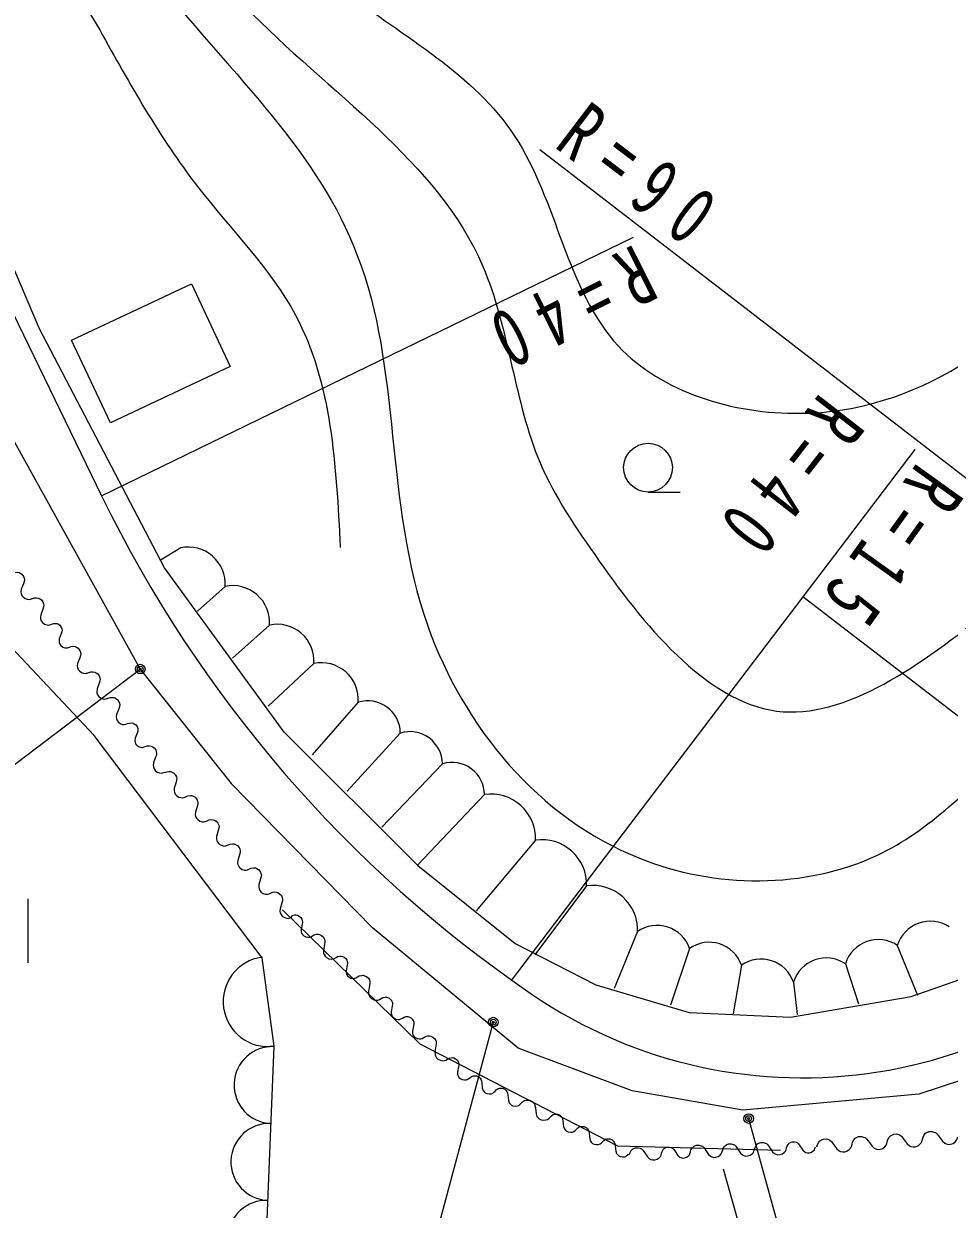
# Model space of a CAD drawing. Units: millimetres, scale not verified. Extents: x 40000 to 680000, y 20000 to 380000.
# Drawn here: x 256580 to 285428, y 246200 to 283162 of the extents above; entities that cross this region are included whole.
import ezdxf

# ---------------------------------------------------------------- set-up
doc = ezdxf.new("R2010")
doc.units = ezdxf.units.MM
doc.header["$LTSCALE"] = 1000
doc.layers.add('M-BGD', color=7, linetype='Continuous', lineweight=25)
doc.styles.add('ＭＳ ゴシック', font='')
doc.styles.get('ＭＳ ゴシック').set_extended_font_data('MS Gothic')

msp = doc.modelspace()

# ---------------------------------------------------------------- linework, layer by layer
at = {"layer": 'M-BGD'}
for p, q in [((296422, 260908), (272665, 279227)), ((259008, 268447), (275586, 276504)), ((255366, 275940), (259008, 268447)), ((284351, 269883), (271770, 253332)), ((276039, 268561), (277039, 268561)), ((261473, 266821), (260864, 266450)), ((262856, 265618), (261997, 264852)), ((292745, 256140), (280866, 265299)), ((264239, 264414), (263086, 263385)), ((265622, 263211), (264201, 261888)), ((247744, 253598), (260211, 263040)), ((267005, 262008), (265566, 260363)), ((268318, 261048), (266656, 259230)), ((269631, 260089), (267745, 258111)), ((270944, 259129), (268864, 256935)), ((272533, 257705), (270680, 255502)), ((274123, 256280), (272511, 254137)), ((256720, 253880), (256720, 255880)), ((275712, 254856), (274978, 253083)), ((277331, 254331), (276735, 252562)), ((283808, 254428), (284438, 252877)), ((264385, 251284), (264011, 254035)), ((278951, 253806), (278687, 252292)), ((282189, 253855), (282594, 252607)), ((280570, 253281), (280686, 252274)), ((271214, 252035), (268760, 242894)), ((263995, 241681), (264385, 251284)), ((279174, 249028), (281641, 240015))]:
    msp.add_line(p, q, dxfattribs=at)
for points in [[(268863, 256915), (264695, 261070), (260963, 266197), (257073, 273645), (254319, 280108), (250235, 287849), (246038, 295448), (241860, 301581), (235919, 307632), (226648, 314836), (220348, 318595), (215307, 321081), (209240, 322640), (204695, 325632), (198974, 330624), (191639, 335118)], [(268863, 256915), (271899, 254486), (274411, 253194), (277318, 252333), (280476, 252189), (284243, 252835), (288136, 254199), (290899, 256424), (293303, 259115), (299655, 267586), (303691, 273651), (305593, 277993), (314477, 300743)], [(316940, 299741), (315031, 294177), (306131, 272682), (303548, 268555), (298667, 261558), (292854, 254058), (291383, 252694), (288620, 251151), (284481, 249788), (278990, 249285), (275545, 249895), (271993, 251223), (267450, 254979)], [(252723, 271454), (255142, 272180), (260211, 263040), (263050, 259477), (267450, 254979)], [(264011, 254035), (258772, 260970), (253577, 266488), (253666, 269324), (252723, 271454)], [(256245, 266034), (256305, 266054), (256377, 266059), (256433, 266051), (256473, 266032), (256525, 265996), (256574, 265932), (256594, 265872), (256602, 265828), (256595, 265772), (256571, 265704), (256505, 265528), (256493, 265444), (256502, 265400), (256522, 265340), (256558, 265292), (256623, 265241), (256691, 265217), (256747, 265210), (256791, 265218), (256851, 265238)], [(256851, 265238), (256911, 265259), (256983, 265263), (257039, 265256), (257079, 265236), (257131, 265200), (257179, 265137), (257200, 265077), (257208, 265033), (257201, 264977), (257177, 264909), (257110, 264732), (257099, 264648), (257107, 264604), (257128, 264544), (257164, 264497), (257228, 264445), (257297, 264421), (257353, 264414), (257397, 264422), (257457, 264443)], [(257457, 264443), (257510, 264461), (257575, 264465), (257626, 264458), (257662, 264440), (257709, 264408), (257752, 264351), (257771, 264297), (257778, 264258), (257771, 264207), (257750, 264146), (257690, 263987), (257680, 263911), (257687, 263872), (257706, 263818), (257739, 263775), (257796, 263729), (257858, 263707), (257908, 263701), (257948, 263708), (258002, 263727)], [(258002, 263727), (258062, 263747), (258134, 263751), (258190, 263744), (258230, 263724), (258282, 263689), (258330, 263625), (258351, 263565), (258359, 263521), (258352, 263465), (258328, 263397), (258261, 263220), (258250, 263136), (258258, 263092), (258279, 263033), (258315, 262985), (258379, 262933), (258448, 262910), (258504, 262902), (258548, 262910), (258607, 262931)], [(258607, 262931), (258667, 262951), (258739, 262956), (258795, 262948), (258835, 262929), (258888, 262893), (258936, 262829), (258957, 262769), (258965, 262725), (258957, 262669), (258934, 262601), (258867, 262425), (258856, 262341), (258864, 262297), (258884, 262237), (258921, 262189), (258985, 262138), (259053, 262114), (259109, 262106), (259153, 262115), (259213, 262135)], [(259213, 262135), (259273, 262156), (259345, 262160), (259401, 262153), (259441, 262133), (259493, 262097), (259542, 262034), (259562, 261974), (259571, 261930), (259563, 261874), (259540, 261806), (259473, 261629), (259461, 261545), (259470, 261501), (259490, 261441), (259527, 261393), (259591, 261342), (259659, 261318), (259715, 261311), (259759, 261319), (259819, 261340)], [(259819, 261340), (259873, 261358), (259938, 261362), (259988, 261355), (260024, 261337), (260071, 261305), (260115, 261248), (260133, 261194), (260141, 261155), (260134, 261104), (260113, 261043), (260053, 260884), (260042, 260808), (260050, 260769), (260068, 260715), (260101, 260672), (260159, 260626), (260220, 260604), (260271, 260598), (260310, 260605), (260364, 260623)], [(260364, 260623), (260424, 260644), (260496, 260648), (260552, 260641), (260592, 260621), (260644, 260586), (260693, 260522), (260713, 260462), (260722, 260418), (260714, 260362), (260691, 260294), (260624, 260117), (260612, 260033), (260621, 259989), (260641, 259929), (260678, 259882), (260742, 259830), (260810, 259807), (260866, 259799), (260910, 259807), (260970, 259828)], [(260978, 259817), (261037, 259841), (261108, 259851), (261165, 259847), (261206, 259830), (261261, 259798), (261313, 259738), (261338, 259680), (261349, 259637), (261345, 259580), (261327, 259511), (261272, 259330), (261267, 259245), (261278, 259202), (261303, 259144), (261342, 259098), (261410, 259052), (261480, 259033), (261536, 259029), (261579, 259040), (261638, 259065)], [(261638, 259065), (261696, 259089), (261767, 259099), (261824, 259095), (261865, 259078), (261920, 259046), (261973, 258986), (261997, 258928), (262009, 258885), (262005, 258828), (261986, 258759), (261932, 258578), (261926, 258493), (261938, 258450), (261962, 258392), (262002, 258347), (262069, 258300), (262139, 258281), (262195, 258277), (262239, 258289), (262297, 258313)], [(262297, 258313), (262355, 258338), (262427, 258347), (262483, 258343), (262525, 258327), (262579, 258295), (262632, 258235), (262657, 258176), (262668, 258133), (262664, 258077), (262645, 258007), (262591, 257826), (262586, 257742), (262597, 257698), (262621, 257640), (262661, 257595), (262729, 257548), (262798, 257529), (262855, 257525), (262898, 257537), (262956, 257561)], [(262956, 257561), (263015, 257586), (263086, 257595), (263143, 257592), (263184, 257575), (263239, 257543), (263291, 257483), (263316, 257424), (263327, 257381), (263324, 257325), (263305, 257255), (263250, 257074), (263245, 256990), (263256, 256946), (263281, 256888), (263320, 256843), (263388, 256796), (263458, 256777), (263514, 256774), (263557, 256785), (263616, 256810)], [(263616, 256810), (263674, 256834), (263746, 256844), (263802, 256840), (263843, 256823), (263898, 256791), (263951, 256731), (263975, 256673), (263987, 256629), (263983, 256573), (263964, 256503), (263910, 256323), (263904, 256238), (263916, 256195), (263940, 256136), (263980, 256091), (264048, 256044), (264117, 256026), (264174, 256022), (264217, 256033), (264275, 256058)], [(264275, 256058), (264333, 256082), (264405, 256092), (264461, 256088), (264503, 256071), (264557, 256039), (264610, 255979), (264635, 255921), (264646, 255877), (264642, 255821), (264624, 255751), (264569, 255571), (264564, 255486), (264575, 255443), (264600, 255385), (264639, 255339), (264707, 255292), (264777, 255274), (264833, 255270), (264876, 255281), (264935, 255306)], [(264650, 255540), (268929, 251360), (275087, 248173), (280168, 248044)], [(264912, 255331), (264962, 255359), (265025, 255375), (265076, 255377), (265114, 255366), (265166, 255343), (265220, 255294), (265247, 255245), (265262, 255207), (265264, 255156), (265254, 255092), (265224, 254925), (265227, 254849), (265242, 254811), (265269, 254762), (265309, 254725), (265375, 254690), (265439, 254680), (265490, 254682), (265527, 254697), (265577, 254725)], [(265577, 254725), (265632, 254756), (265702, 254773), (265759, 254775), (265802, 254763), (265859, 254738), (265919, 254684), (265949, 254628), (265965, 254587), (265968, 254530), (265957, 254459), (265923, 254273), (265927, 254189), (265943, 254147), (265974, 254092), (266018, 254051), (266091, 254012), (266162, 254001), (266219, 254004), (266260, 254020), (266316, 254051)], [(266316, 254051), (266365, 254078), (266428, 254094), (266479, 254096), (266518, 254085), (266570, 254062), (266623, 254014), (266651, 253964), (266665, 253926), (266668, 253876), (266658, 253811), (266627, 253644), (266631, 253568), (266645, 253531), (266673, 253481), (266713, 253444), (266778, 253409), (266842, 253399), (266893, 253402), (266931, 253416), (266980, 253444)], [(266980, 253444), (267036, 253475), (267106, 253492), (267162, 253495), (267205, 253483), (267263, 253457), (267322, 253403), (267353, 253348), (267369, 253306), (267372, 253249), (267361, 253178), (267327, 252993), (267331, 252908), (267347, 252866), (267377, 252811), (267422, 252770), (267494, 252731), (267566, 252720), (267622, 252723), (267664, 252739), (267719, 252770)], [(267719, 252770), (267769, 252798), (267832, 252813), (267883, 252816), (267921, 252805), (267973, 252782), (268027, 252733), (268054, 252683), (268069, 252646), (268071, 252595), (268061, 252531), (268031, 252364), (268034, 252287), (268049, 252250), (268076, 252200), (268116, 252164), (268182, 252128), (268246, 252119), (268297, 252121), (268334, 252135), (268384, 252163)], [(268384, 252163), (268434, 252191), (268497, 252207), (268547, 252209), (268586, 252198), (268638, 252175), (268691, 252126), (268719, 252077), (268734, 252039), (268736, 251988), (268726, 251924), (268695, 251757), (268699, 251681), (268713, 251643), (268741, 251593), (268781, 251557), (268846, 251522), (268911, 251512), (268961, 251514), (268999, 251529), (269049, 251557)], [(269049, 251557), (269104, 251587), (269174, 251605), (269230, 251607), (269273, 251595), (269331, 251569), (269390, 251516), (269421, 251460), (269437, 251419), (269440, 251362), (269429, 251291), (269395, 251105), (269399, 251020), (269415, 250979), (269446, 250923), (269490, 250883), (269563, 250844), (269634, 250833), (269690, 250836), (269732, 250852), (269787, 250882)], [(269787, 250882), (269837, 250910), (269900, 250926), (269951, 250928), (269990, 250917), (270042, 250894), (270095, 250846), (270123, 250796), (270137, 250758), (270139, 250707), (270130, 250643), (270099, 250476), (270102, 250400), (270117, 250362), (270145, 250313), (270185, 250276), (270250, 250241), (270314, 250231), (270365, 250234), (270402, 250248), (270452, 250276)], [(270457, 250272), (270496, 250313), (270552, 250346), (270600, 250363), (270640, 250364), (270696, 250357), (270761, 250327), (270803, 250287), (270827, 250256), (270845, 250208), (270854, 250144), (270874, 249975), (270900, 249903), (270925, 249871), (270966, 249832), (271015, 249809), (271087, 249795), (271152, 249804), (271200, 249821), (271231, 249846), (271271, 249887)], [(271271, 249887), (271310, 249928), (271365, 249962), (271413, 249979), (271454, 249980), (271510, 249973), (271575, 249942), (271616, 249903), (271641, 249871), (271658, 249824), (271668, 249759), (271688, 249591), (271714, 249519), (271738, 249487), (271780, 249448), (271828, 249425), (271901, 249410), (271965, 249420), (272013, 249437), (272045, 249462), (272084, 249503)], [(272084, 249503), (272128, 249549), (272190, 249586), (272243, 249605), (272288, 249606), (272351, 249598), (272423, 249564), (272469, 249521), (272496, 249485), (272515, 249432), (272526, 249361), (272548, 249173), (272577, 249094), (272604, 249058), (272650, 249015), (272704, 248989), (272785, 248973), (272856, 248984), (272910, 249003), (272945, 249030), (272989, 249076)], [(272989, 249076), (273028, 249117), (273084, 249151), (273131, 249168), (273172, 249169), (273228, 249162), (273293, 249131), (273334, 249092), (273359, 249060), (273377, 249012), (273386, 248948), (273406, 248779), (273432, 248707), (273457, 248676), (273498, 248636), (273547, 248613), (273619, 248599), (273684, 248608), (273731, 248626), (273763, 248651), (273802, 248692)], [(273802, 248692), (273842, 248733), (273897, 248766), (273945, 248783), (273986, 248784), (274042, 248778), (274107, 248747), (274148, 248707), (274173, 248676), (274190, 248628), (274200, 248564), (274220, 248395), (274246, 248323), (274270, 248292), (274312, 248252), (274360, 248229), (274433, 248215), (274497, 248224), (274545, 248241), (274577, 248266), (274616, 248307)], [(274616, 248307), (274656, 248348), (274711, 248382), (274759, 248399), (274799, 248400), (274856, 248393), (274921, 248363), (274962, 248323), (274987, 248292), (275004, 248244), (275014, 248179), (275034, 248011), (275059, 247939), (275084, 247907), (275125, 247868), (275174, 247845), (275247, 247830), (275311, 247840), (275359, 247857), (275391, 247882), (275430, 247923)], [(281301, 248151), (281318, 248219), (281357, 248288), (281398, 248335), (281440, 248360), (281504, 248386), (281592, 248393), (281660, 248375), (281705, 248357), (281752, 248316), (281801, 248253), (281923, 248085), (281993, 248024), (282039, 248005), (282106, 247988), (282172, 247993), (282258, 248021), (282321, 248069), (282362, 248116), (282381, 248162), (282398, 248229)], [(282398, 248229), (282415, 248297), (282454, 248366), (282495, 248413), (282537, 248438), (282602, 248464), (282689, 248470), (282757, 248453), (282802, 248434), (282849, 248394), (282898, 248331), (283020, 248163), (283091, 248102), (283136, 248083), (283203, 248066), (283269, 248070), (283355, 248099), (283418, 248147), (283459, 248194), (283478, 248240), (283495, 248307)], [(283495, 248307), (283512, 248374), (283552, 248443), (283592, 248490), (283635, 248515), (283699, 248542), (283787, 248548), (283854, 248531), (283900, 248512), (283947, 248471), (283995, 248409), (284117, 248241), (284188, 248180), (284233, 248161), (284301, 248144), (284366, 248148), (284453, 248176), (284515, 248225), (284556, 248272), (284575, 248317), (284592, 248385)], [(284592, 248385), (284610, 248452), (284649, 248521), (284690, 248568), (284732, 248593), (284796, 248620), (284884, 248626), (284951, 248609), (284997, 248590), (285044, 248549), (285092, 248486), (285215, 248319), (285285, 248257), (285330, 248239), (285398, 248221), (285464, 248226), (285550, 248254), (285613, 248303), (285653, 248350), (285672, 248395), (285690, 248462)], [(275462, 247908), (275479, 247969), (275517, 248031), (275555, 248072), (275594, 248094), (275653, 248116), (275733, 248120), (275794, 248102), (275835, 248084), (275876, 248046), (275919, 247987), (276025, 247832), (276088, 247774), (276128, 247756), (276189, 247738), (276249, 247741), (276328, 247764), (276387, 247807), (276425, 247848), (276443, 247889), (276461, 247950)], [(276461, 247950), (276476, 248005), (276510, 248060), (276545, 248097), (276580, 248117), (276633, 248137), (276705, 248140), (276760, 248124), (276796, 248108), (276834, 248073), (276872, 248021), (276968, 247881), (277024, 247829), (277061, 247813), (277116, 247797), (277170, 247799), (277241, 247820), (277293, 247858), (277328, 247896), (277344, 247933), (277360, 247987)], [(277360, 247987), (277377, 248048), (277415, 248110), (277453, 248151), (277492, 248173), (277551, 248195), (277631, 248199), (277692, 248181), (277733, 248163), (277775, 248125), (277817, 248066), (277924, 247911), (277986, 247853), (278027, 247835), (278088, 247817), (278148, 247820), (278227, 247843), (278285, 247886), (278323, 247927), (278342, 247968), (278359, 248029)], [(278359, 248029), (278377, 248090), (278414, 248151), (278452, 248193), (278491, 248215), (278551, 248237), (278630, 248240), (278691, 248223), (278732, 248205), (278774, 248166), (278816, 248108), (278923, 247952), (278985, 247895), (279026, 247877), (279087, 247859), (279147, 247862), (279226, 247885), (279284, 247927), (279322, 247969), (279341, 248010), (279358, 248071)], [(279358, 248071), (279376, 248131), (279413, 248193), (279451, 248235), (279491, 248256), (279550, 248279), (279630, 248282), (279690, 248265), (279731, 248246), (279773, 248208), (279815, 248150), (279922, 247994), (279984, 247936), (280025, 247918), (280086, 247901), (280146, 247903), (280225, 247926), (280283, 247969), (280322, 248011), (280340, 248051), (280357, 248112)], [(280357, 248112), (280373, 248167), (280407, 248222), (280441, 248260), (280476, 248279), (280530, 248299), (280602, 248302), (280656, 248287), (280693, 248270), (280730, 248236), (280769, 248183), (280865, 248043), (280921, 247992), (280958, 247975), (281012, 247959), (281066, 247962), (281137, 247983), (281190, 248021), (281224, 248058), (281241, 248095), (281257, 248150)], [(278500, 236092), (279823, 240998), (279713, 242762), (278390, 247448)]]:
    msp.add_lwpolyline(points, dxfattribs=at)
msp.add_lwpolyline([(259282, 270721), (258074, 273296), (261807, 275047), (263014, 272472)], close=True, dxfattribs=at)
for centre, radius in [((276039, 269321), 760), ((260211, 263040), 150), ((260211, 263040), 90), ((260211, 263040), 30), ((271214, 252035), 150), ((271214, 252035), 90), ((271214, 252035), 30), ((279174, 249028), 150), ((279174, 249028), 90), ((279174, 249028), 30)]:
    msp.add_circle(centre, radius, dxfattribs=at)
for centre, radius, start, end in [((294983, 285932), 40000, 205.9209, 235.6197), ((261713, 265700), 1146, 355.8493, 102.1095), ((263096, 264497), 1146, 355.8493, 102.1095), ((264479, 263294), 1146, 355.8493, 102.1095), ((265863, 262091), 1146, 355.8493, 102.1095), ((267302, 261036), 1016, 0.7048, 106.9651), ((268615, 260076), 1016, 0.7048, 106.9651), ((269928, 259116), 1016, 0.7048, 106.9651), ((271145, 257755), 1389, 357.9211, 98.3438), ((272735, 256331), 1389, 357.9211, 98.3438), ((274324, 254906), 1389, 357.9211, 98.3438), ((280866, 265299), 15000, 235.6197, 322.3648), ((276325, 253986), 1064, 18.9137, 125.174), ((284833, 254108), 1074, 56.3723, 162.6325), ((277944, 253461), 1064, 18.9137, 125.174), ((283214, 253534), 1074, 56.3723, 162.6325), ((264196, 252672), 1400, 97.7322, 277.7322), ((279563, 252937), 1064, 18.9137, 125.174), ((281595, 252961), 1074, 56.3723, 162.6325), ((264336, 250074), 1200, 87.6733, 267.6733), ((264238, 247676), 1200, 87.6733, 267.6733), ((264141, 245278), 1200, 87.6733, 267.6733)]:
    msp.add_arc(centre, radius, start, end, dxfattribs=at)
for points, knots in [([(215077, 336962), (216431, 335666), (217786, 334370), (219349, 333388), (221724, 331895), (224580, 331127), (226934, 329638), (229612, 327946), (231640, 325323), (233910, 323012), (235167, 321722), (236467, 320485), (237977, 319530), (239351, 318657), (240918, 318043), (242193, 317083), (244151, 315580), (245362, 313212), (246988, 311242), (249227, 308639), (252240, 306744), (254225, 304092), (256531, 300902), (257508, 296783), (259369, 293193), (261121, 289735), (263552, 286656), (266570, 284181), (268439, 282733), (270622, 281598), (271888, 279647), (273204, 277661), (273488, 274863), (275114, 273108), (276458, 271684), (278681, 270985), (280781, 271016), (282560, 271022), (284283, 271594), (285751, 272498), (288656, 274326), (290389, 277373), (292290, 280258), (293478, 282039), (294747, 283691), (295429, 285576), (296405, 288271), (296181, 291443), (296824, 294295), (297753, 298413), (300489, 301867), (303224, 305320)], [0, 0, 0, 0, 1, 1, 1, 2, 2, 2, 3, 3, 3, 4, 4, 4, 5, 5, 5, 6, 6, 6, 7, 7, 7, 8, 8, 8, 9, 9, 9, 10, 10, 10, 11, 11, 11, 12, 12, 12, 13, 13, 13, 14, 14, 14, 15, 15, 15, 16, 16, 16, 17, 17, 17, 17]), ([(212595, 336050), (213587, 334956), (214580, 333862), (215733, 332998), (217548, 331637), (219761, 330844), (221934, 329993), (222971, 329586), (223999, 329167), (224888, 328551), (226140, 327701), (227106, 326446), (228212, 325372), (229264, 324356), (230444, 323504), (231602, 322622), (233464, 321134), (235270, 319582), (237269, 318263), (238724, 317328), (240290, 316523), (241541, 315386), (243334, 313749), (244475, 311424), (246075, 309544), (247194, 308189), (248504, 307030), (249922, 305928), (251064, 305046), (252318, 304232), (253050, 303092), (253970, 301670), (254069, 299730), (254717, 298081), (255057, 297233), (255541, 296460), (256015, 295681), (258333, 291569), (260263, 287211), (263477, 283704), (266067, 281015), (269500, 278872), (270888, 275596), (271678, 273767), (271842, 271596), (272591, 269667), (273028, 268598), (273651, 267635), (274376, 266615), (275872, 264441), (277833, 262036), (280043, 261733), (282214, 261457), (284581, 263209), (286669, 264871), (289395, 267019), (291568, 269046), (293470, 271498), (294807, 273265), (296001, 275116), (296958, 277078), (298665, 280580), (299616, 284433), (300881, 288151), (302690, 293465), (305143, 298503), (307597, 303542)], [0, 0, 0, 0, 1, 1, 1, 2, 2, 2, 3, 3, 3, 4, 4, 4, 5, 5, 5, 6, 6, 6, 7, 7, 7, 8, 8, 8, 9, 9, 9, 10, 10, 10, 11, 11, 11, 12, 12, 12, 13, 13, 13, 14, 14, 14, 15, 15, 15, 16, 16, 16, 17, 17, 17, 18, 18, 18, 19, 19, 19, 20, 20, 20, 21, 21, 21, 22, 22, 22, 22]), ([(209727, 335842), (212075, 333808), (214423, 331774), (217147, 330347), (219625, 329048), (222415, 328251), (224749, 326774), (227491, 325040), (229605, 322366), (232168, 320271), (234930, 318087), (238200, 316536), (240687, 314134), (242488, 312301), (243841, 310005), (245633, 308089), (247486, 306155), (249805, 304611), (251312, 302502), (252915, 300213), (253610, 297302), (254701, 294624), (256203, 290892), (258321, 287528), (260838, 284366), (263065, 281616), (265788, 279128), (266975, 275939), (268350, 272451), (267806, 268265), (269173, 264385), (270290, 261236), (272636, 258386), (275768, 257149), (278106, 256196), (280957, 256190), (283187, 257240), (284821, 258014), (286092, 259351), (287400, 260629), (290160, 263370), (292942, 265757), (295461, 268507), (298247, 271695), (300754, 275163), (302602, 278948), (303929, 281534), (305019, 284222), (305716, 287100), (306200, 289341), (306404, 291718), (307639, 293512), (308620, 294938), (310252, 295996), (311212, 297451), (311985, 298623), (312323, 300052), (312660, 301482)], [0, 0, 0, 0, 1, 1, 1, 2, 2, 2, 3, 3, 3, 4, 4, 4, 5, 5, 5, 6, 6, 6, 7, 7, 7, 8, 8, 8, 9, 9, 9, 10, 10, 10, 11, 11, 11, 12, 12, 12, 13, 13, 13, 14, 14, 14, 15, 15, 15, 16, 16, 16, 17, 17, 17, 18, 18, 18, 19, 19, 19, 19]), ([(205189, 335050), (207551, 332862), (209914, 330674), (212600, 328859), (214444, 327612), (216441, 326541), (218616, 326069), (219463, 325885), (220337, 325792), (221144, 325546), (223495, 324845), (225300, 322871), (227160, 321099), (229291, 319049), (231431, 317167), (233961, 315781), (235561, 314886), (237350, 314251), (238757, 313165), (240802, 311531), (241951, 308873), (243726, 306800), (245692, 304565), (248404, 303008), (250091, 300697), (251526, 298653), (252243, 296098), (253194, 293690), (254748, 289899), (256869, 286452), (258949, 282966), (259885, 281291), (260812, 279614), (262000, 278083), (263040, 276743), (264279, 275514), (265052, 274073), (266182, 271964), (266314, 269400), (266447, 266836)], [0, 0, 0, 0, 1, 1, 1, 2, 2, 2, 3, 3, 3, 4, 4, 4, 5, 5, 5, 6, 6, 6, 7, 7, 7, 8, 8, 8, 9, 9, 9, 10, 10, 10, 11, 11, 11, 12, 12, 12, 13, 13, 13, 13])]:
    msp.add_open_spline(points, degree=3, knots=knots, dxfattribs=at)

# ---------------------------------------------------------------- texts
at = {"layer": 'M-BGD', "char_height": 1833, "attachment_point": 7, "style": 'ＭＳ ゴシック'}
for s, insert, rotation in [('\\T1.65;\\W0.7;R=90', (273062, 279315), 322.8), ('\\T1.65;\\W0.7;R=40', (275613, 276330), 206.6), ('\\T1.65;\\W0.7;R=40', (281391, 271708), 232.1), ('\\T1.65;\\W0.7;R=15', (284424, 269542), 234.4)]:
    msp.add_mtext(s, dxfattribs=dict(at, insert=insert, rotation=rotation))

doc.saveas('drawing.dxf')
